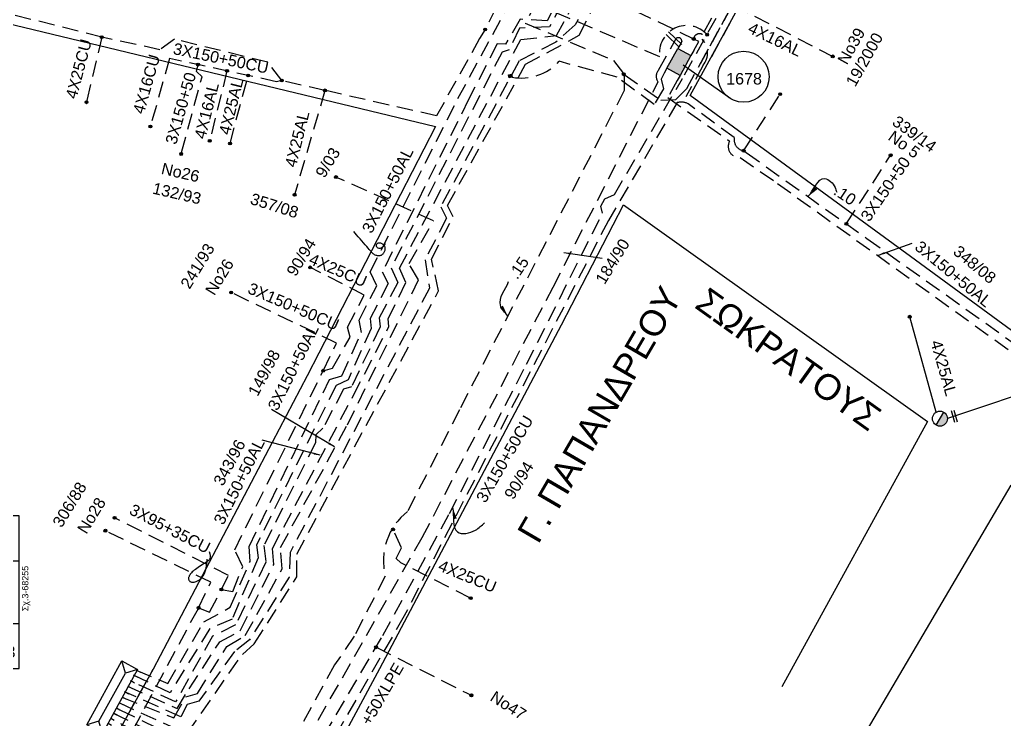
# Model space of a CAD drawing. Header units: millimetres. Extents: x 924 to 3152, y 704 to 1760.
# Drawn here: x 2200.6 to 2354.7, y 1160.4 to 1270 of the extents above; entities that cross this region are included whole.
import ezdxf
from ezdxf.enums import TextEntityAlignment as Align

# ---------------------------------------------------------------- set-up
doc = ezdxf.new("R2010")
doc.units = ezdxf.units.MM
doc.linetypes.add('DASHED', pattern=[19.05, 12.7, -6.35])
for name, color, linetype in [('Link Box 4 Διευθύνσεων', 7, 'Continuous'), ('Άγνωστα', 7, 'Continuous'), ('Ασφαλειοκιβώτια Χ.Τ 13 αναχωρήσεων', 7, 'Continuous'), ('Γυμνά εναέρια ΧΤ (3Φ)   4x16CU', 7, 'Continuous'), ('Εναέρια παροχή ΧΤ 4x25', 7, 'SYN_LINE'), ('Επιγραφές - Σχήματα', 7, 'Continuous'), ('Καλώδια ΧΤ   3x150+50AL', 7, 'DASHED'), ('Καλώδια ΧΤ   3x150+50CU', 7, 'DASHED'), ('Καλώδια ΧΤ   3x150AL+50XLPE', 7, 'DASHED'), ('Καλώδια ΧΤ   3x95+35 CU', 7, 'DASHED'), ('Καλώδια ΧΤ   4x25CU', 7, 'DASHED'), ('Μηχανική τομή', 7, 'Continuous'), ('Στύλος ΦΜ', 7, 'Continuous'), ('Στύλος ΦΜ @ 1', 7, 'Continuous'), ('Συνδέσεις', 7, 'Continuous'), ('Τομή', 7, 'Continuous'), ('Υποσταθμός πόλεως', 7, 'Continuous'), ('Υπόβαθρο ΔΕΗ', 7, 'Continuous'), ('Υπόγεια Καλώδια Δικτύου ΧΤ   .10', 7, 'DASHED'), ('Υπόγεια Καλώδια Δικτύου ΧΤ   .15', 7, 'DASHED'), ('Υπόγεια καλώδια Παροχών ΧΤ   4x16AL', 7, 'DASHED'), ('Υπόγεια καλώδια Παροχών ΧΤ   4x25', 7, 'DASHED')]:
    doc.layers.add(name, color=color, linetype=linetype)
doc.styles.get("Standard").update_dxf_attribs({"font": 'ARIAL.TTF'})
doc.linetypes.add('SYN_LINE', pattern='A,0.5,-0.0001,["/\\/\\/\\/",Standard,S=0.1,R=0,X=0,Y=-0.05],-0.25', length=0.7501)
doc.dimstyles.new('ISO-25', dxfattribs={"dimtxt": 2.5, "dimasz": 2.5, "dimexe": 1.25, "dimexo": 0.625, "dimtad": 1, "dimtxsty": 'Standard', "dimcen": 2.5, "dimadec": 0, "dimazin": 0, "dimtfac": 1, "dimtmove": 0, "dimatfit": 3, "dimfxl": 1, "dimarcsym": 0})
doc.dimstyles.get("Standard").update_dxf_attribs({"dimtxt": 0.18, "dimasz": 0.18, "dimexe": 0.18, "dimexo": 0.0625, "dimgap": 0.09, "dimtad": 0, "dimtih": 1, "dimtoh": 1, "dimdec": 4, "dimzin": 0, "dimdsep": 46, "dimtxsty": 'Standard', "dimcen": 0.09, "dimadec": 0, "dimazin": 0, "dimtfac": 1, "dimtdec": 4, "dimtofl": 0, "dimtmove": 0, "dimatfit": 3, "dimfxl": 1, "dimtolj": 1, "dimtzin": 0, "dimarcsym": 0})

# ---------------------------------------------------------------- blocks, each defined once
blk = doc.blocks.new('ΥΠΑΡΧΩΝ ΤΣΙΜΕΝΤΕΝΙΟΣ ΣΤΥΛΟΣ')
at = {"layer": 'Στύλος ΦΜ'}
blk.add_hatch(color=256, dxfattribs=at).paths.add_polyline_path([(-1.29, -2.28, 0.574793), (2.62, 0, 0.268822), (1.3, 2.27)])
blk.add_line((-1.29, -2.28), (1.3, 2.27), dxfattribs=at)
blk.add_circle((0, 0), 2.62, dxfattribs=at)
at = {"layer": 'Στύλος ΦΜ', "flags": 4}
for tag, p in [('ΑΡΙΘΜΟΣ', (-4.68, 8.05)), ('ΤΥΠΟΣ', (-4.91, 3.03))]:
    blk.add_attdef(tag, p, '', height=4, dxfattribs=at)
blk = doc.blocks.new('ΥΠΟΣΤΑΘΜΟΣ ΠΟΛΕΩΣ 13 ΑΝΑΧΩΡΗΣΕΩΝ')
at = {"layer": 'Υποσταθμός πόλεως', "ltscale": 40}
for p, q in [((-11.12, -2.82), (-11.12, -4)), ((-9.53, -2.82), (-9.53, -4)), ((-7.77, -2.82), (-7.77, -4)), ((-5.99, -2.82), (-5.99, -4)), ((-4.14, -2.82), (-4.14, -4)), ((-2.3, -2.82), (-2.3, -4)), ((-0.43, -2.82), (-0.43, -4)), ((1.54, -2.82), (1.54, -4)), ((3.43, -2.82), (3.43, -4)), ((5.39, -2.82), (5.39, -4)), ((7.32, -2.82), (7.32, -4)), ((9.32, -2.82), (9.32, -4)), ((11.11, -2.82), (11.11, -4))]:
    blk.add_line(p, q, dxfattribs=at)
blk.add_lwpolyline([(-11.43, 2.82), (11.43, 2.82), (11.43, -2.82), (-11.43, -2.82)], close=True, dxfattribs=at)
for points in [[(-8.62, 0), (-11.43, 2.82)], [(-11.43, -2.82), (-8.62, 0)], [(-8.62, 0), (8.62, 0)], [(8.62, 0), (11.43, 2.82)], [(11.43, -2.82), (8.62, 0)]]:
    blk.add_lwpolyline(points, dxfattribs=at)
at = {"layer": 'Υποσταθμός πόλεως', "linetype": 'SYN_LINE', "ltscale": 40, "flags": 1}
for tag, p in [('ΜΕΤΑΣΧΗΜΑΤΙΣΜΟΣ', (12.22, 1.68)), ('ΙΣΧΥΣ', (12.2, -1.11)), ('ΑΡΙΘΜΟΣ', (12.32, -3.83))]:
    blk.add_attdef(tag, p, '', height=1.8, dxfattribs=at)
blk = doc.blocks.new('_ΣΥΝΔΕΣΗ')
at = {"layer": 'Συνδέσεις', "linetype": 'SYN_LINE', "ltscale": 40}
blk.add_hatch(color=256, dxfattribs=at).paths.add_polyline_path([(0.5, -0.01, 1), (-0.5, -0.01, 1)])
at = {"layer": 'Συνδέσεις'}
blk.add_circle((0, -0.01), 0.5, dxfattribs=at)
blk = doc.blocks.new('ΜΗΧΑΝΙΚΗ ΤΟΜΗ')
at = {"layer": 'Μηχανική τομή', "ltscale": 40}
for p, q in [((-1.89, 0.78), (1.89, 0.78)), ((1.89, 0), (-1.89, 0))]:
    blk.add_line(p, q, dxfattribs=at)
blk = doc.blocks.new('ΑΣΦΑΛΕΙΟΚΙΒΩΤΙΟ ΥΠΟΣΤΑΘΜΟΥ 13 ΑΝΑΧΩΡΗΣΕΩΝ')
at = {"layer": 'Ασφαλειοκιβώτια Χ.Τ 13 αναχωρήσεων', "ltscale": 40}
for p, q in [((-23.86, 58.34), (23.96, 58.34)), ((-9.78, 58.34), (-9.78, -58.66)), ((9.87, 58.34), (9.87, -58.66)), ((23.96, 58.34), (23.96, -45.89)), ((-23.86, 49.34), (23.96, 49.34)), ((-23.86, 40.34), (23.96, 40.34)), ((-23.86, 31.34), (23.96, 31.34)), ((-23.86, 22.34), (23.96, 22.34)), ((-23.86, 13.34), (23.96, 13.34)), ((-23.86, 4.34), (23.96, 4.34)), ((-23.86, -4.66), (23.96, -4.66)), ((-23.86, -13.66), (23.96, -13.66)), ((-23.86, -22.66), (23.96, -22.66)), ((-23.86, -31.66), (23.96, -31.66)), ((-23.86, -40.66), (23.96, -40.66)), ((-23.86, -49.66), (23.96, -49.66))]:
    blk.add_line(p, q, dxfattribs=at)
at = {"layer": 'Ασφαλειοκιβώτια Χ.Τ 13 αναχωρήσεων'}
blk.add_lwpolyline([(-23.86, -58.66), (23.96, -58.66), (23.96, 58.34), (-23.86, 58.34)], close=True, dxfattribs=at)
for s, p in [('1', (-18.64, 55.26)), ('2', (-18.64, 46.69)), ('3', (-18.64, 37.62)), ('4', (-18.64, 28.59)), ('5', (-18.64, 19.58)), ('6', (-18.64, 10.45)), ('7', (-18.64, 2.2)), ('8', (-18.64, -7.48)), ('9', (-18.64, -16.18)), ('10', (-20.44, -25.14)), ('11', (-20.44, -33.94)), ('12', (-20.44, -43.31)), ('13', (-20.44, -51.88))]:
    blk.add_text(s, height=3.6, rotation=270, dxfattribs=at).set_placement(p)
at = {"layer": 'Ασφαλειοκιβώτια Χ.Τ 13 αναχωρήσεων', "ltscale": 40}
for tag, height, p in [('ΟΝΟΜΑ', 5, (1.15, 62.43)), ('ΚΕΙΜΕΝΟ 1', 2, (17.15, 53.4)), ('ΚΕΙΜΕΝΟ 2', 2, (17.15, 44.69)), ('ΚΕΙΜΕΝΟ 3', 2, (16.99, 35.93)), ('ΚΕΙΜΕΝΟ 4', 2, (16.99, 26.95)), ('ΚΕΙΜΕΝΟ 5', 2, (16.99, 18.11)), ('ΚΕΙΜΕΝΟ 6', 2, (16.99, 9.19)), ('ΚΕΙΜΕΝΟ 7', 2, (16.99, 0.11)), ('ΚΕΙΜΕΝΟ 8', 2, (16.99, -8.61)), ('ΚΕΙΜΕΝΟ 9', 2, (16.99, -17.74)), ('ΚΕΙΜΕΝΟ 10', 2, (16.99, -26.96)), ('ΚΕΙΜΕΝΟ 11', 2, (16.99, -36.04)), ('ΚΕΙΜΕΝΟ 12', 2, (16.99, -44.96)), ('ΚΕΙΜΕΝΟ 13', 2, (16.99, -54.16)), ('ΣΧ', 2, (1.2, -60.52))]:
    blk.add_attdef(tag, text='', height=height, dxfattribs=at).set_placement(p, align=Align.MIDDLE_CENTER)
blk = doc.blocks.new('LINK BOX 4 ΑΝΑΧΩΡΗΣΕΩΝ')
at = {"layer": 'Link Box 4 Διευθύνσεων', "ltscale": 40}
blk.add_hatch(color=256, dxfattribs=at).paths.add_polyline_path([(-3.54, 0), (-3.54, -4.67), (3.54, -4.67), (3.54, 0)])
for p, q in [((-3.54, 0), (-5.33, 0)), ((5.33, 0), (3.54, 0)), ((-3.54, -4.67), (-5.33, -4.67)), ((5.33, -4.67), (3.54, -4.67))]:
    blk.add_line(p, q, dxfattribs=at)
blk.add_lwpolyline([(-3.54, -4.67), (-3.54, 0), (3.54, 0), (3.54, -4.67)], close=True, dxfattribs=at)
blk = doc.blocks.new('TSONTA XT1')
at = {"ltscale": 40}
h = blk.add_hatch(color=256, dxfattribs=at)
h.dxf.hatch_style = 1
h.paths.add_polyline_path([(595.96, 2487.66), (597.07, 2488.77), (595.96, 2489.87), (594.85, 2488.77)])
blk.add_lwpolyline([(594.85, 2488.77), (595.96, 2489.87), (597.07, 2488.77), (595.96, 2487.66)], close=True, dxfattribs=at)
blk = doc.blocks.new('ΤΟΜΗ')
at = {"layer": 'Τομή', "ltscale": 40}
for p, q in [((-5.68, 0), (5.68, 0)), ((5.68, -2.33), (-5.68, -2.33))]:
    blk.add_line(p, q, dxfattribs=at)

msp = doc.modelspace()

# ---------------------------------------------------------------- linework, layer by layer
at = {"layer": 'Άγνωστα', "color": 6, "linetype": 'DASHED', "ltscale": 0.2}
msp.add_lwpolyline([(2225.968, 1249.156), (2229.19, 1261.017), (2228.316, 1261.835), (2228.552, 1262.925)], dxfattribs=at)
at = {"layer": 'Άγνωστα', "color": 151, "linetype": 'DASHED', "ltscale": 0.2}
msp.add_lwpolyline([(2313.944, 1249.447), (2319.658, 1258.296)], dxfattribs=at)
at = {"layer": 'Γυμνά εναέρια ΧΤ (3Φ)   4x16CU', "color": 6, "linetype": 'DASHED', "ltscale": 0.2}
msp.add_lwpolyline([(2224.109, 1263.888), (2221.091, 1253.243)], dxfattribs=at)
at = {"layer": 'Εναέρια παροχή ΧΤ 4x25', "color": 151, "ltscale": 20}
for points in [[(2344.068, 1208.52), (2339.933, 1223.462)], [(2362.367, 1213.039), (2345.842, 1207.505)]]:
    msp.add_lwpolyline(points, dxfattribs=at)
at = {"layer": 'Επιγραφές - Σχήματα'}
for points in [[(2257.857, 1234.951), (2257.694, 1234.663), (2257.526, 1234.448), (2257.358, 1234.298), (2257.193, 1234.206), (2257.037, 1234.162), (2256.894, 1234.159), (2256.768, 1234.188), (2256.663, 1234.241), (2256.582, 1234.31), (2256.526, 1234.39), (2256.492, 1234.478), (2256.478, 1234.571), (2256.482, 1234.663), (2256.503, 1234.752), (2256.538, 1234.834), (2256.585, 1234.904), (2256.643, 1234.96), (2256.71, 1235.002), (2256.785, 1235.03), (2256.866, 1235.045), (2256.951, 1235.047), (2257.04, 1235.037), (2257.13, 1235.016), (2257.221, 1234.984), (2257.31, 1234.942), (2257.396, 1234.89), (2257.478, 1234.83), (2257.555, 1234.76), (2257.624, 1234.682), (2257.684, 1234.597), (2257.734, 1234.505), (2257.772, 1234.405), (2257.797, 1234.3), (2257.81, 1234.19), (2257.811, 1234.078), (2257.8, 1233.964), (2257.778, 1233.85), (2257.746, 1233.738), (2257.705, 1233.629), (2257.654, 1233.525), (2257.595, 1233.428), (2257.529, 1233.338), (2257.454, 1233.257), (2257.373, 1233.185), (2257.285, 1233.122), (2257.191, 1233.071), (2257.091, 1233.031), (2256.985, 1233.003), (2256.875, 1232.988), (2256.762, 1232.987), (2256.646, 1232.998), (2256.529, 1233.022), (2256.412, 1233.058), (2256.297, 1233.106), (2256.185, 1233.166), (2256.076, 1233.238), (2255.972, 1233.322), (2255.868, 1233.42), (2255.759, 1233.535), (2255.641, 1233.669), (2255.508, 1233.826), (2255.355, 1234.008), (2255.178, 1234.217), (2254.97, 1234.457), (2254.731, 1234.728), (2254.466, 1235.023), (2254.187, 1235.333), (2253.903, 1235.649), (2253.624, 1235.962), (2253.36, 1236.264), (2253.121, 1236.545), (2252.917, 1236.796)], [(2230.279, 1186.717), (2230.418, 1186.364), (2230.478, 1186.065), (2230.469, 1185.812), (2230.401, 1185.596), (2230.284, 1185.41), (2230.125, 1185.245), (2229.936, 1185.093), (2229.724, 1184.947), (2229.499, 1184.8), (2229.265, 1184.65), (2229.028, 1184.5), (2228.792, 1184.349), (2228.561, 1184.2), (2228.34, 1184.053), (2228.134, 1183.908), (2227.947, 1183.767), (2227.782, 1183.63), (2227.638, 1183.499), (2227.515, 1183.372), (2227.411, 1183.249), (2227.323, 1183.132), (2227.251, 1183.019), (2227.192, 1182.91), (2227.146, 1182.807), (2227.11, 1182.708), (2227.084, 1182.614), (2227.069, 1182.524), (2227.064, 1182.439), (2227.071, 1182.359), (2227.088, 1182.283), (2227.116, 1182.213), (2227.156, 1182.147), (2227.207, 1182.085), (2227.269, 1182.031), (2227.345, 1181.984), (2227.434, 1181.947), (2227.536, 1181.921), (2227.654, 1181.907), (2227.787, 1181.909), (2227.937, 1181.927), (2228.102, 1181.962), (2228.28, 1182.018), (2228.466, 1182.095), (2228.656, 1182.198), (2228.845, 1182.327), (2229.029, 1182.485), (2229.203, 1182.674), (2229.363, 1182.897), (2229.506, 1183.154), (2229.631, 1183.441), (2229.736, 1183.754), (2229.823, 1184.087), (2229.891, 1184.435), (2229.94, 1184.793), (2229.969, 1185.155), (2229.979, 1185.517)]]:
    msp.add_lwpolyline(points, dxfattribs=at)
msp.add_circle((2313.934, 1261.028), 4, dxfattribs=at)
at = {"layer": 'Καλώδια ΧΤ   3x150+50AL', "color": 2, "ltscale": 0.2}
msp.add_lwpolyline([(2327.323, 1365.408), (2319.606, 1350.141, -0.9796335), (2316.944, 1346.997), (2311.488, 1336.736, -0.6284074), (2310.867, 1331.306), (2310.455, 1330.179), (2289.102, 1289.635), (2291.131, 1288.156), (2290.311, 1286.561), (2291.088, 1284.923), (2283.201, 1269.767), (2278.982, 1270.047), (2276.683, 1266.138), (2275.363, 1266.187), (2270.9, 1257.453), (2257.379, 1230.468), (2258.312, 1228.666), (2255.509, 1223.18), (2255.634, 1221.626), (2252.045, 1213.597), (2250.146, 1212.712), (2237.721, 1187.746), (2237.974, 1185.723), (2233.887, 1176.131)], format="xyb", dxfattribs=at)
at = {"layer": 'Καλώδια ΧΤ   3x150+50AL', "color": 5, "ltscale": 0.2}
msp.add_lwpolyline([(2347.467, 1329.749), (2344.559, 1331.509, -0.5949459), (2339.891, 1331.106), (2334.226, 1320.742), (2334.506, 1317.023), (2307.494, 1267.641, 0.5207951), (2306.101, 1266.97)], format="xyb", dxfattribs=at)
at = {"layer": 'Καλώδια ΧΤ   3x150+50AL', "color": 27, "ltscale": 0.2}
for points in [[(2279.054, 1266.848), (2284.65, 1267.475), (2293.935, 1284.267), (2292.295, 1290.452), (2297.62, 1300.248), (2290.124, 1316.022), (2286.163, 1318.265)], [(2261.099, 1228.832), (2260.075, 1231.07), (2279.054, 1266.848)], [(2217.517, 1165.604), (2225.286, 1162.126), (2227.155, 1165.178), (2231.955, 1172.583), (2235.151, 1174.298), (2240.404, 1184.66), (2240.194, 1187.154), (2252.841, 1211.087), (2258.429, 1221.934), (2258.298, 1223.116), (2261.099, 1228.832)]]:
    msp.add_lwpolyline(points, dxfattribs=at)
at = {"layer": 'Καλώδια ΧΤ   3x150+50AL', "color": 133, "ltscale": 0.2}
msp.add_lwpolyline([(2218.86, 1168.133), (2223.822, 1166.029), (2229.463, 1175.676), (2233.603, 1177.987), (2236.7, 1185.143), (2236.552, 1187.505), (2249.122, 1213.609), (2251.043, 1214.2), (2254.153, 1221.014), (2253.784, 1222.933), (2256.517, 1228.322), (2255.484, 1230.487), (2269.237, 1257.614), (2280.033, 1277.579), (2287.062, 1290.978), (2294.089, 1304.889), (2289.597, 1313.888), (2285.131, 1316.171)], dxfattribs=at)
at = {"layer": 'Καλώδια ΧΤ   3x150+50AL', "color": 85, "ltscale": 0.2}
msp.add_lwpolyline([(2295.287, 1283.396), (2287.6, 1269.185), (2284.564, 1266.434), (2278.79, 1263.521), (2266.53, 1240.665), (2267.462, 1238.892), (2264.076, 1232.38), (2264.762, 1227.921), (2242.957, 1186.546), (2242.841, 1182.696), (2236.603, 1172.858), (2234.255, 1171.021), (2228.702, 1163.296), (2226.862, 1162.725), (2225.843, 1160.84), (2217.058, 1164.741)], dxfattribs=at)
at = {"layer": 'Καλώδια ΧΤ   3x150+50AL', "color": 5, "ltscale": 0.2}
for points in [[(2287.299, 1275.955), (2283.57, 1268.823), (2278.868, 1268.634), (2277.235, 1265.268), (2276.131, 1264.9), (2258.767, 1231.118), (2259.819, 1228.807), (2256.924, 1223.278), (2257.081, 1221.86), (2252.554, 1212.488), (2251.345, 1212.121), (2248.108, 1206.011), (2246.98, 1204.968), (2246.938, 1203.716), (2238.846, 1187.65), (2239.165, 1185.049), (2234.432, 1175.215), (2230.819, 1173.427), (2225.036, 1163.146)], [(2306.133, 1265.124), (2306.924, 1266.551), (2306.275, 1266.887), (2287.299, 1275.955)], [(2225.036, 1163.146), (2217.97, 1166.458)]]:
    msp.add_lwpolyline(points, dxfattribs=at)
at = {"layer": 'Καλώδια ΧΤ   3x150+50AL', "color": 156, "ltscale": 0.2}
msp.add_lwpolyline([(2307.606, 1262.825), (2304.903, 1257.875)], dxfattribs=at)
at = {"layer": 'Καλώδια ΧΤ   3x150+50AL', "color": 6, "ltscale": 0.2}
msp.add_lwpolyline([(2216.615, 1163.906), (2224.778, 1160.646), (2226.648, 1163.952), (2228.447, 1164.455), (2233.057, 1171.804), (2235.935, 1173.529), (2241.697, 1183.974), (2241.481, 1187.352), (2251.922, 1206.513), (2263.083, 1229.262), (2261.573, 1231.777), (2265.39, 1238.473), (2250.131, 1245.322)], dxfattribs=at)
at = {"layer": 'Καλώδια ΧΤ   3x150+50AL', "color": 30, "ltscale": 0.2}
msp.add_lwpolyline([(2232.2, 1180.749), (2234.014, 1180.466), (2235.549, 1184.3), (2234.302, 1186.984), (2248.137, 1215.003)], dxfattribs=at)
msp.add_lwpolyline([(2212.276, 1145.319), (2209.984, 1141.163, -0.7935312), (2209.119, 1141.661), (2211.159, 1145.364), (2228.642, 1177.872)], format="xyb", dxfattribs=at)
at = {"layer": 'Καλώδια ΧΤ   3x150+50AL', "color": 2, "ltscale": 0.2}
for points in [[(2233.887, 1176.131), (2230.418, 1174.658), (2224.168, 1164.555)], [(2224.168, 1164.555), (2218.44, 1167.342)]]:
    msp.add_lwpolyline(points, dxfattribs=at)
at = {"layer": 'Καλώδια ΧΤ   3x150+50AL', "color": 156, "ltscale": 0.2}
msp.add_arc((2305.169, 1264.784), 3.128, 321.2102, 42.54738, dxfattribs=at)
at = {"layer": 'Καλώδια ΧΤ   3x150+50CU', "color": 6, "ltscale": 0.2}
msp.add_lwpolyline([(2283.76, 1281.977), (2284.807, 1283.958, 0.5300996), (2282.168, 1285.421), (2273.479, 1268.414), (2273.479, 1268.414), (2273.479, 1268.414), (2273.479, 1268.414), (2272.616, 1267.004), (2265.882, 1254.92), (2248.407, 1258.888), (2241.657, 1260.434)], format="xyb", dxfattribs=at)
at = {"layer": 'Καλώδια ΧΤ   3x150+50CU', "color": 1, "ltscale": 0.2}
msp.add_lwpolyline([(2308.186, 1267.645, 0.7454635), (2300.824, 1264.142), (2279.207, 1273.361), (2279.207, 1273.361), (2279.207, 1273.361), (2279.207, 1273.361), (2279.207, 1273.361), (2281.27, 1277.266)], format="xyb", dxfattribs=at)
at = {"layer": 'Καλώδια ΧΤ   3x150+50CU', "color": 6, "ltscale": 0.2}
for points in [[(2241.657, 1260.434), (2239.483, 1263.309), (2224.851, 1266.905), (2222.582, 1265.264), (2213.484, 1267.231), (2197.883, 1271.157), (2183.434, 1228.926), (2181.708, 1228.22)], [(2241.657, 1260.434), (2240.854, 1260.26), (2224.109, 1263.888)]]:
    msp.add_lwpolyline(points, dxfattribs=at)
at = {"layer": 'Καλώδια ΧΤ   3x150+50CU', "color": 1, "ltscale": 0.2}
msp.add_lwpolyline([(2215.282, 1161.397), (2223.505, 1157.329), (2212.099, 1135.686), (2231.755, 1126.361), (2246.319, 1154.568), (2257.482, 1173.526), (2267.914, 1192.652), (2279.959, 1216.009), (2291.865, 1239.654), (2291.568, 1240.773), (2292.209, 1241.926), (2293.706, 1242.62), (2304.358, 1260.737), (2304.358, 1260.737)], dxfattribs=at)
at = {"layer": 'Καλώδια ΧΤ   3x150+50CU', "color": 30, "ltscale": 0.2}
msp.add_lwpolyline([(2248.137, 1215.003), (2250.25, 1219.327), (2233.733, 1227.253)], dxfattribs=at)
at = {"layer": 'Καλώδια ΧΤ   3x150AL+50XLPE', "linetype": 'DASHED', "ltscale": 0.2}
msp.add_line((2311.958, 1269.745), (2308.778, 1263.924), dxfattribs=at)
at = {"layer": 'Καλώδια ΧΤ   3x150AL+50XLPE', "color": 233, "linetype": 'DASHED', "ltscale": 0.2, "true_color": 0xd2798f}
msp.add_lwpolyline([(2216.153, 1163.037), (2226.859, 1158.202), (2235.49, 1170.591), (2237.364, 1172.268), (2244.003, 1182.738), (2244.02, 1186.306), (2266.212, 1227.52), (2265.083, 1232.452), (2268.461, 1239.106), (2267.605, 1240.869), (2279.8, 1262.981), (2288.211, 1267.517), (2292.272, 1275.641), (2288.199, 1277.677), (2292.106, 1285.148), (2290.844, 1290.688), (2311.423, 1330.366), (2311.423, 1330.366, 0.4934794), (2312.775, 1337.573), (2317.731, 1346.179, 0.6314867), (2320.775, 1349.04), (2324.413, 1355.91), (2328.213, 1364.241, 0.8483663), (2329.579, 1370.4)], format="xyb", dxfattribs=at)
at = {"layer": 'Καλώδια ΧΤ   3x150AL+50XLPE', "color": 1, "linetype": 'DASHED', "ltscale": 0.2}
msp.add_lwpolyline([(2335.87, 1321.851), (2335.265, 1320.744), (2335.437, 1316.822), (2304.358, 1260.737), (2304.358, 1260.737)], dxfattribs=at)
at = {"layer": 'Καλώδια ΧΤ   3x150AL+50XLPE', "color": 85, "linetype": 'DASHED', "ltscale": 0.2}
for points in [[(2299.957, 1256.699), (2294.156, 1260.95), (2285.083, 1263.452, -0.2563951), (2277.715, 1260.959)], [(2303.55, 1260.464), (2302.053, 1257.764), (2311.747, 1250.953, 0.6052953), (2313.419, 1248.41), (2319.253, 1244.322), (2359.028, 1215.67), (2359.37, 1214.018), (2362.257, 1213.537)]]:
    msp.add_lwpolyline(points, format="xyb", dxfattribs=at)
msp.add_lwpolyline([(2301.509, 1261.595), (2301.028, 1260.654), (2301.407, 1259.133), (2299.988, 1256.751)], dxfattribs=at)
at = {"layer": 'Καλώδια ΧΤ   3x150AL+50XLPE', "color": 151, "ltscale": 0.2}
msp.add_lwpolyline([(2313.944, 1249.447, -0.4202588), (2312.475, 1251.502), (2305.26, 1256.789, 0.1896008), (2303.525, 1256.978), (2303.525, 1256.978), (2303.525, 1256.978), (2292.781, 1238.519), (2260.819, 1176.618), (2239.128, 1138.841), (2232.136, 1124.43), (2235.816, 1122.175), (2235.783, 1119.209)], format="xyb", dxfattribs=at)
for points in [[(2303.525, 1256.978), (2303.525, 1256.978)], [(2301.756, 1255.381), (2301.756, 1255.381), (2301.756, 1255.381)]]:
    msp.add_lwpolyline(points, dxfattribs=at)
at = {"layer": 'Καλώδια ΧΤ   3x150AL+50XLPE', "linetype": 'DASHED', "ltscale": 0.2}
msp.add_lwpolyline([(2215.505, 1157.394), (2221.535, 1168.286)], dxfattribs=at)
at = {"layer": 'Καλώδια ΧΤ   3x95+35 CU', "color": 30, "ltscale": 0.2}
for points in [[(2228.64, 1177.865), (2230.368, 1177.207), (2233.343, 1182.958), (2215.496, 1191.968)], [(2228.64, 1177.865), (2230.56, 1181.903), (2214.056, 1189.955)]]:
    msp.add_lwpolyline(points, dxfattribs=at)
at = {"layer": 'Καλώδια ΧΤ   4x25CU', "color": 6, "ltscale": 0.2}
msp.add_lwpolyline([(2213.484, 1267.231), (2211.093, 1257.028)], dxfattribs=at)
at = {"layer": 'Καλώδια ΧΤ   4x25CU', "color": 30, "ltscale": 0.2}
msp.add_lwpolyline([(2248.137, 1215.003), (2249.576, 1215.426), (2252.369, 1220.245), (2251.946, 1221.852), (2254.573, 1226.862), (2245.94, 1231.259)], dxfattribs=at)
at = {"layer": 'Καλώδια ΧΤ   4x25CU', "color": 62, "ltscale": 0.2}
msp.add_lwpolyline([(2271.218, 1179.39), (2260.287, 1184.921), (2259.575, 1185.633), (2260.406, 1187.293), (2259.071, 1190.17)], dxfattribs=at)
at = {"layer": 'Υπόβαθρο ΔΕΗ'}
msp.add_lwpolyline([(2344.446, 1329.226), (2400.703, 1295.326), (2389.606, 1272.645), (2362.682, 1216.317), (2340.062, 1232.9), (2305.599, 1258.104), (2318.316, 1281.386), (2330.856, 1304.344)], close=True, dxfattribs=at)
for points in [[(2177.008, 1206.887), (2183.897, 1226.5), (2193.9, 1255.648), (2198.414, 1269.494), (2265.707, 1253.254), (2245.652, 1214.223), (2221.535, 1168.286), (2203.549, 1135.795), (2173.199, 1148.484), (2140.99, 1162.336)], [(2311.929, 1257.566), (2304.466, 1262.838)], [(2232.181, 1122.175), (2257.013, 1168.362), (2285.463, 1222.19), (2295.147, 1241.005), (2342.693, 1207.066), (2319.924, 1165.527)], [(2331.238, 1155.29), (2355.796, 1197.108), (2409.029, 1168.198), (2397.772, 1146.954), (2385.497, 1122.175)]]:
    msp.add_lwpolyline(points, dxfattribs=at)
at = {"layer": 'Υπόγεια Καλώδια Δικτύου ΧΤ   .10', "color": 151, "ltscale": 0.2}
msp.add_line((2330.013, 1237.996), (2336.951, 1248.73), dxfattribs=at)
at = {"layer": 'Υπόγεια Καλώδια Δικτύου ΧΤ   .10', "color": 173, "ltscale": 0.2}
msp.add_lwpolyline([(2216.319, 1161.932), (2224.849, 1157.734), (2218.607, 1145.891), (2214.393, 1137.894), (2230.577, 1130.518), (2239.836, 1147.076), (2263.63, 1188.884), (2284.114, 1228.07), (2300.555, 1260.237, -0.3765001), (2300.634, 1262.08), (2303.386, 1267.045, -0.6091739), (2304.275, 1266.586), (2304.092, 1266.256)], format="xyb", dxfattribs=at)
at = {"layer": 'Υπόγεια Καλώδια Δικτύου ΧΤ   .10', "color": 151, "ltscale": 0.2}
for points in [[(2313.758, 1249.576), (2314.352, 1249.165), (2333.219, 1235.71)], [(2333.219, 1235.71), (2361.174, 1215.791), (2361.102, 1212.615)]]:
    msp.add_lwpolyline(points, dxfattribs=at)
at = {"layer": 'Υπόγεια Καλώδια Δικτύου ΧΤ   .15', "color": 62, "ltscale": 0.2}
for points in [[(2295.244, 1261.391), (2300.959, 1257.365), (2303.343, 1257.486), (2305.05, 1259.194), (2305.05, 1259.194), (2305.05, 1259.194), (2305.05, 1259.194), (2337.352, 1318.246), (2337.467, 1319.906), (2337.918, 1320.731)], [(2307.223, 1263.166), (2337.352, 1318.246)], [(2283.334, 1276.175), (2279.771, 1269.435), (2279.771, 1269.435), (2293.589, 1263.574), (2295.244, 1261.391), (2295.244, 1258.86), (2269.462, 1208.904), (2261.361, 1192.963)], [(2257.863, 1182.826), (2252.99, 1173.431), (2249.935, 1168.969), (2237.861, 1147.045), (2227.366, 1127.336), (2210.728, 1135.23), (2222.068, 1156.748), (2222.068, 1156.748), (2222.068, 1156.748), (2214.85, 1160.582)]]:
    msp.add_lwpolyline(points, dxfattribs=at)
at = {"layer": 'Υπόγεια Καλώδια Δικτύου ΧΤ   .15', "color": 1, "ltscale": 0.2}
msp.add_lwpolyline([(2256.411, 1171.707), (2271.327, 1164.19)], dxfattribs=at)
at = {"layer": 'Υπόγεια Καλώδια Δικτύου ΧΤ   .15', "color": 62, "ltscale": 0.2}
msp.add_arc((2267.264, 1185.254), 9.709, 127.444, 194.4837, dxfattribs=at)
at = {"layer": 'Υπόγεια καλώδια Παροχών ΧΤ   4x16AL', "color": 62, "ltscale": 0.2}
msp.add_lwpolyline([(2312.242, 1272.282), (2327.876, 1264.215)], dxfattribs=at)
at = {"layer": 'Υπόγεια καλώδια Παροχών ΧΤ   4x16AL', "color": 6, "ltscale": 0.2}
msp.add_lwpolyline([(2233.079, 1261.944), (2230.384, 1250.989)], dxfattribs=at)
at = {"layer": 'Υπόγεια καλώδια Παροχών ΧΤ   4x25', "color": 6, "ltscale": 0.2}
for points in [[(2233.558, 1250.581), (2236.389, 1261.227)], [(2248.407, 1258.888), (2243.659, 1242.546)]]:
    msp.add_lwpolyline(points, dxfattribs=at)

# ---------------------------------------------------------------- block references
at = {"layer": 'Link Box 4 Διευθύνσεων', "xscale": 0.5000000000001159, "yscale": 0.5000000000001159, "zscale": 0.5000000000001159, "rotation": 61}
msp.add_blockref('LINK BOX 4 ΑΝΑΧΩΡΗΣΕΩΝ', (2302.8, 1263.925), dxfattribs=at)
at = {"layer": 'Ασφαλειοκιβώτια Χ.Τ 13 αναχωρήσεων'}
ref = msp.add_blockref('ΑΣΦΑΛΕΙΟΚΙΒΩΤΙΟ ΥΠΟΣΤΑΘΜΟΥ 13 ΑΝΑΧΩΡΗΣΕΩΝ', (2171.243, 1180.298), dxfattribs=dict(at, xscale=0.5, yscale=0.5, zscale=0.5, rotation=90))
ref.add_attrib('ΣΧ', 'Σχ.3-68255', dxfattribs={"ltscale": 40, "height": 1, "rotation": 90}).set_placement((2201.505, 1180.9), align=Align.MIDDLE_CENTER)
at = {"layer": 'Μηχανική τομή', "xscale": 0.5000000000000512, "yscale": 0.5000000000000512, "zscale": 0.5000000000000512, "rotation": 285.8946389981521}
msp.add_blockref('ΜΗΧΑΝΙΚΗ ΤΟΜΗ', (2346.721, 1207.799), dxfattribs=at)
at = {"layer": 'Στύλος ΦΜ @ 1', "ltscale": 40, "xscale": 0.4499999999998181, "yscale": 0.4499999999998181, "zscale": 0.4499999999998181}
msp.add_blockref('ΥΠΑΡΧΩΝ ΤΣΙΜΕΝΤΕΝΙΟΣ ΣΤΥΛΟΣ', (2344.664, 1207.505), dxfattribs=at)
at = {"layer": 'Συνδέσεις'}
for p, xscale, yscale, zscale in [((2273.482, 1268.426), 0.45, 0.45, 0.45), ((2213.487, 1267.242), 0.45, 0.45, 0.45), ((2306.122, 1266.957), 0.4499999999999993, 0.4499999999999993, 0.4499999999999993), ((2308.236, 1267.624), 0.4499999999999993, 0.4499999999999993, 0.4499999999999993), ((2327.88, 1264.226), 0.45, 0.45, 0.45), ((2228.555, 1262.937), 0.45, 0.45, 0.45), ((2233.082, 1261.956), 0.45, 0.45, 0.45), ((2236.392, 1261.239), 0.45, 0.45, 0.45), ((2241.661, 1260.446), 0.45, 0.45, 0.45), ((2295.172, 1261.427), 0.4499999999999993, 0.4499999999999993, 0.4499999999999993), ((2248.41, 1258.899), 0.45, 0.45, 0.45), ((2319.661, 1258.307), 0.45, 0.45, 0.45), ((2211.096, 1257.04), 0.45, 0.45, 0.45), ((2221.094, 1253.255), 0.45, 0.45, 0.45), ((2230.387, 1251.001), 0.45, 0.45, 0.45), ((2233.562, 1250.593), 0.45, 0.45, 0.45), ((2225.91, 1248.944), 0.45, 0.45, 0.45), ((2313.947, 1249.458), 0.45, 0.45, 0.45), ((2336.954, 1248.742), 0.45, 0.45, 0.45), ((2250.134, 1245.334), 0.45, 0.45, 0.45), ((2243.662, 1242.558), 0.45, 0.45, 0.45), ((2330.017, 1238.008), 0.45, 0.45, 0.45), ((2246.094, 1231.194), 0.45, 0.45, 0.45), ((2233.736, 1227.265), 0.45, 0.45, 0.45), ((2339.933, 1223.462), 0.45, 0.45, 0.45), ((2248.14, 1215.015), 0.45, 0.45, 0.45), ((2215.499, 1191.98), 0.45, 0.45, 0.45), ((2214.059, 1189.967), 0.45, 0.45, 0.45), ((2259.071, 1190.17), 0.4499999999999993, 0.4499999999999993, 0.4499999999999993), ((2232.203, 1180.76), 0.45, 0.45, 0.45), ((2271.222, 1179.401), 0.45, 0.45, 0.45), ((2228.643, 1177.877), 0.45, 0.45, 0.45), ((2256.411, 1171.707), 0.45, 0.45, 0.45), ((2271.327, 1164.19), 0.45, 0.45, 0.45)]:
    msp.add_blockref('_ΣΥΝΔΕΣΗ', p, dxfattribs=dict(at, xscale=xscale, yscale=yscale, zscale=zscale))
at = {"layer": 'Συνδέσεις', "xscale": 0.3075184835441074, "yscale": 0.3075184835441074, "zscale": 0.3075184835441074, "rotation": 54.89927130894319}
msp.add_blockref('TSONTA XT1', (2798.212, 671.132), dxfattribs=at)
at = {"layer": 'Τομή', "xscale": 0.2499999999998873, "yscale": 0.2499999999998873, "zscale": 0.2499999999998873, "rotation": 316.2932754692436}
msp.add_blockref('ΤΟΜΗ', (2303.233, 1267.069), dxfattribs=at)
at = {"layer": 'Υποσταθμός πόλεως', "xscale": 0.4999999999998153, "yscale": 0.4999999999998153, "zscale": 0.4999999999998153, "rotation": 61.21227506396481}
msp.add_blockref('ΥΠΟΣΤΑΘΜΟΣ ΠΟΛΕΩΣ 13 ΑΝΑΧΩΡΗΣΕΩΝ', (2215.118, 1163.902), dxfattribs=at)

# ---------------------------------------------------------------- texts
at = {"layer": 'Γυμνά εναέρια ΧΤ (3Φ)   4x16CU', "color": 7, "ltscale": 0.2, "insert": (2218.318, 1255.554), "char_height": 1.8, "width": 30, "attachment_point": 1, "rotation": 74.153}
msp.add_mtext('4X16CU', dxfattribs=at)
at = {"layer": 'Εναέρια παροχή ΧΤ 4x25', "color": 7, "ltscale": 20, "insert": (2344.904, 1219.993), "char_height": 1.8, "width": 30, "attachment_point": 1, "rotation": 285.83461}
msp.add_mtext('4X25AL', dxfattribs=at)
at = {"layer": 'Επιγραφές - Σχήματα', "char_height": 1.8, "width": 30, "attachment_point": 1}
for s, insert, rotation in [('No39', (2328.538, 1263.654), 60.77811), ('19/2000', (2329.833, 1260.204), 60.77811), ('339/14', (2338.095, 1255.073), 324), ('No 5', (2337.446, 1252.728), 324), ('9/03', (2246.804, 1245.99), 58.5175), ('357/08', (2237.116, 1242.873), 342.56723), ('241/93', (2225.694, 1228.596), 58.5175), ('90/94', (2242.288, 1230.566), 58.5175), ('184/90', (2290.646, 1229.324), 58.5175), ('348/08', (2347.724, 1234.793), 320.36029), ('No26', (2229.571, 1227.597), 58.5175), ('149/98', (2236.284, 1211.704), 61.99322), ('343/96', (2230.857, 1197.661), 61.99322), ('90/94', (2276.36, 1195.638), 58.5175), ('306/88', (2205.664, 1191.242), 58.5175), ('No28', (2209.541, 1190.242), 58.5175), ('No47', (2275.075, 1164.978), 327.41462)]:
    msp.add_mtext(s, dxfattribs=dict(at, insert=insert, rotation=rotation))
at = {"layer": 'Επιγραφές - Σχήματα', "color": 7, "ltscale": 0.2, "insert": (2223.399, 1250.796), "char_height": 1.8, "width": 30, "attachment_point": 1, "rotation": 74.153}
msp.add_mtext('3X150+50', dxfattribs=at)
at = {"layer": 'Επιγραφές - Σχήματα', "insert": (2311.21, 1261.619), "char_height": 1.8, "width": 30, "attachment_point": 1}
msp.add_mtext('1678', dxfattribs=at)
at = {"layer": 'Επιγραφές - Σχήματα', "linetype": 'Continuous', "char_height": 4, "width": 57.33182, "attachment_point": 1}
for s, insert, rotation in [('Γ. ΠΑΠΑΝΔΡΕΟΥ', (2278.339, 1189.724), 59.7832), ('ΣΩΚΡΑΤΟΥΣ', (2308.397, 1228.255), 324.47997)]:
    msp.add_mtext(s, dxfattribs=dict(at, insert=insert, rotation=rotation))
at = {"layer": 'Καλώδια ΧΤ   3x150+50AL', "color": 7, "ltscale": 0.2, "char_height": 1.8, "width": 30, "attachment_point": 1}
for s, insert, rotation in [('3X150+50AL', (2254.122, 1237.175), 63.09874), ('3X150+50', (2332.121, 1239.213), 55.48425), ('3X150+50AL', (2341.723, 1235.514), 320.36029), ('3X150+50AL', (2239.374, 1209.415), 63.41202), ('3X150+50AL', (2230.909, 1191.535), 63.41202)]:
    msp.add_mtext(s, dxfattribs=dict(at, insert=insert, rotation=rotation))
at = {"layer": 'Καλώδια ΧΤ   3x150+50CU', "color": 7, "ltscale": 0.2, "char_height": 1.8, "width": 30, "attachment_point": 1}
for s, insert, rotation in [('3X150+50CU', (2224.899, 1266.367), 348.20059), ('No26', (2223.079, 1247.602), 347), ('132/93', (2221.706, 1244.514), 347), ('3X150+50CU', (2236.884, 1228.866), 336.90643), ('3X150+50CU', (2271.971, 1195.077), 60.00834)]:
    msp.add_mtext(s, dxfattribs=dict(at, insert=insert, rotation=rotation))
at = {"layer": 'Καλώδια ΧΤ   3x150AL+50XLPE', "color": 7, "ltscale": 0.2, "insert": (2254.784, 1159.921), "char_height": 1.8, "width": 30, "attachment_point": 5, "rotation": 59.90923}
msp.add_mtext('3X150AL+50XLPE', dxfattribs=at)
at = {"layer": 'Καλώδια ΧΤ   3x95+35 CU', "color": 7, "ltscale": 0.2, "insert": (2218.466, 1194.243), "char_height": 1.8, "width": 30, "attachment_point": 1, "rotation": 332.67349}
msp.add_mtext('3X95+35CU', dxfattribs=at)
at = {"layer": 'Καλώδια ΧΤ   4x25CU', "color": 7, "ltscale": 0.2, "char_height": 1.8, "width": 30, "attachment_point": 1}
for insert, rotation in [((2207.782, 1257.9), 75.22665), ((2246.467, 1233.455), 336.70312), ((2266.669, 1185.462), 337.77103)]:
    msp.add_mtext('4X25CU', dxfattribs=dict(at, insert=insert, rotation=rotation))
at = {"layer": 'Υπόγεια Καλώδια Δικτύου ΧΤ   .10', "color": 7, "ltscale": 0.2, "insert": (2328.855, 1244.218), "char_height": 1.8, "width": 30, "attachment_point": 1, "rotation": 326.33641}
msp.add_mtext('.10', dxfattribs=at)
at = {"layer": 'Υπόγεια Καλώδια Δικτύου ΧΤ   .15', "color": 7, "ltscale": 0.2, "insert": (2277.014, 1230.164), "char_height": 1.8, "width": 30, "attachment_point": 1, "rotation": 56.28331}
msp.add_mtext('.15', dxfattribs=at)
at = {"layer": 'Υπόγεια καλώδια Παροχών ΧΤ   4x16AL', "color": 7, "ltscale": 0.2, "char_height": 1.8, "width": 30, "attachment_point": 1}
for insert, rotation in [((2315.247, 1269.653), 334.04815), ((2227.938, 1251.601), 76.0283)]:
    msp.add_mtext('4X16AL', dxfattribs=dict(at, insert=insert, rotation=rotation))
at = {"layer": 'Υπόγεια καλώδια Παροχών ΧΤ   4x25', "color": 7, "ltscale": 0.2, "char_height": 1.8, "width": 30, "attachment_point": 1, "rotation": 76.04739}
for insert in [(2231.771, 1252.247), (2242.111, 1247.153)]:
    msp.add_mtext('4X25AL', dxfattribs=dict(at, insert=insert))

# ---------------------------------------------------------------- leaders
at = {"layer": 'Επιγραφές - Σχήματα', "path_type": 1}
for points in [[(2324.009, 1242.278), (2326.636, 1245.091), (2328.261, 1243.712), (2328.505, 1242.982)], [(2277.017, 1223.542), (2275.87, 1225.263), (2277.152, 1228.964)], [(2268.391, 1193.577), (2269.169, 1189.765), (2271.967, 1190.037), (2273.4, 1191.196)]]:
    msp.add_leader(points, dimstyle='Standard', override={"dimasz": 1.8, "dimgap": 0.09, "dimtad": 0}, dxfattribs=at)
at = {"layer": 'Επιγραφές - Σχήματα', "ltscale": 40}
for points in [[(2335.052, 1233.108), (2340.339, 1234.97)], [(2285.82, 1233.491), (2291.789, 1232.654)], [(2249.901, 1203.105), (2240.063, 1208.927)], [(2247.668, 1201.78), (2238.598, 1204.114)]]:
    msp.add_leader(points, dimstyle='ISO-25', override={"dimasz": 1, "dimtad": 0}, dxfattribs=at)

doc.saveas('drawing.dxf')
